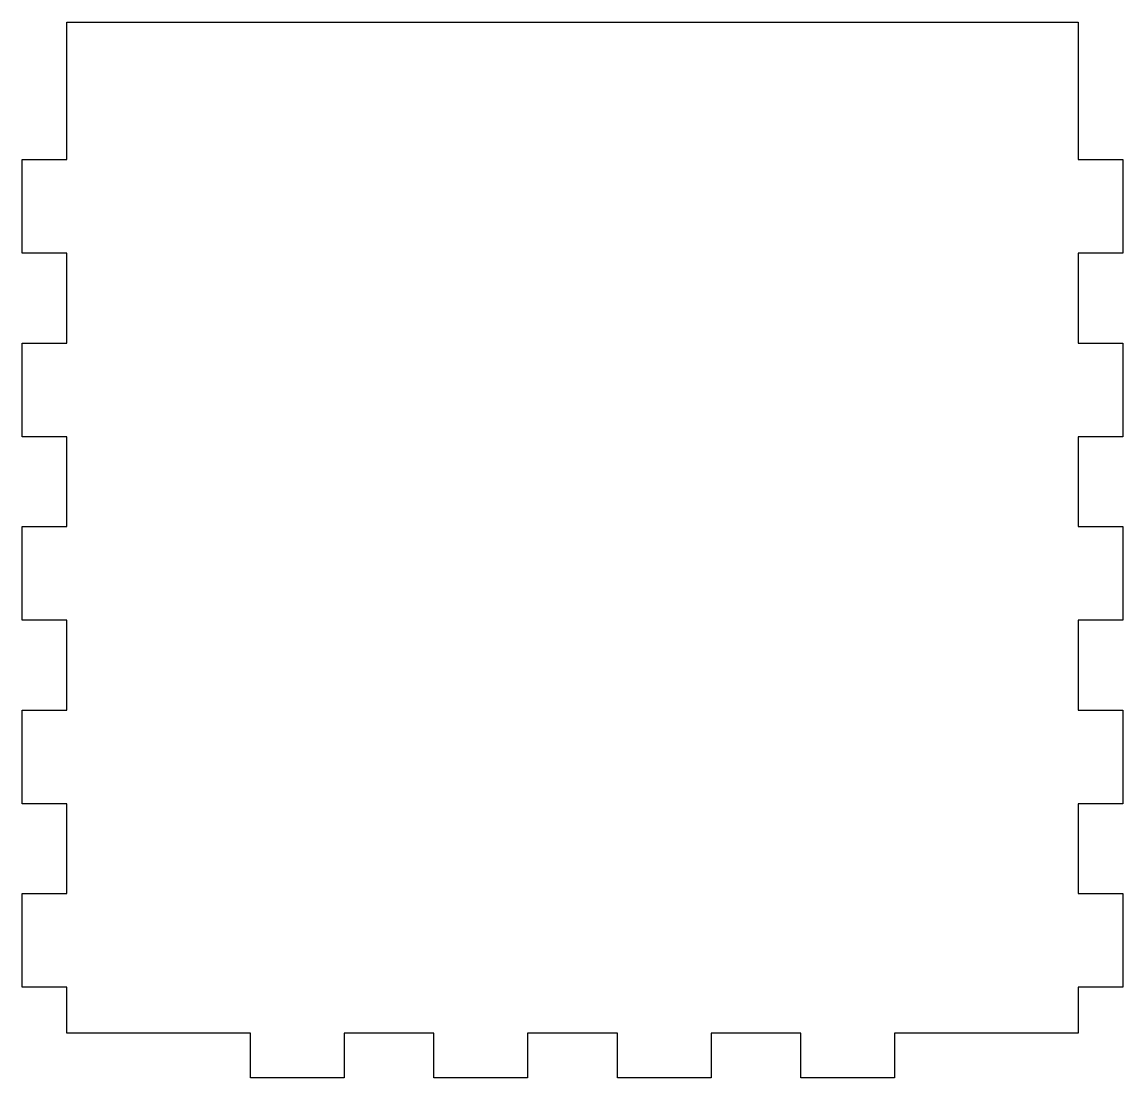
# Model space of a CAD drawing. Header units: millimetres. Extents: x 0 to 120, y 0 to 115.
import ezdxf

# ---------------------------------------------------------------- set-up
doc = ezdxf.new("R2010")
doc.units = ezdxf.units.MM

msp = doc.modelspace()

# ---------------------------------------------------------------- linework, layer by layer
at = {"color": 0}
msp.add_lwpolyline([(115.1, 100.11), (120, 100.11), (120, 89.89), (115.1, 89.89), (115.1, 80.11), (120, 80.11), (120, 69.89), (115.1, 69.89), (115.1, 60.11), (120, 60.11), (120, 49.89), (115.1, 49.89), (115.1, 40.11), (120, 40.11), (120, 29.89), (115.1, 29.89), (115.1, 20.11), (120, 20.11), (120, 9.89), (115.1, 9.89), (115.1, 4.9), (95.11, 4.9), (95.11, 0), (84.89, 0), (84.89, 4.9), (75.11, 4.9), (75.11, 0), (64.89, 0), (64.89, 4.9), (55.11, 4.9), (55.11, 0), (44.89, 0), (44.89, 4.9), (35.11, 4.9), (35.11, 0), (24.89, 0), (24.89, 4.9), (4.9, 4.9), (4.9, 9.89), (0, 9.89), (0, 20.11), (4.9, 20.11), (4.9, 29.89), (0, 29.89), (0, 40.11), (4.9, 40.11), (4.9, 49.89), (0, 49.89), (0, 60.11), (4.9, 60.11), (4.9, 69.89), (0, 69.89), (0, 80.11), (4.9, 80.11), (4.9, 89.89), (0, 89.89), (0, 100.11), (4.9, 100.11), (4.9, 105.1), (4.9, 109.89), (4.9, 115.1), (115.1, 115.1), (115.1, 109.89), (115.1, 105.1), (115.1, 100.11)], dxfattribs=at)

doc.saveas('drawing.dxf')
